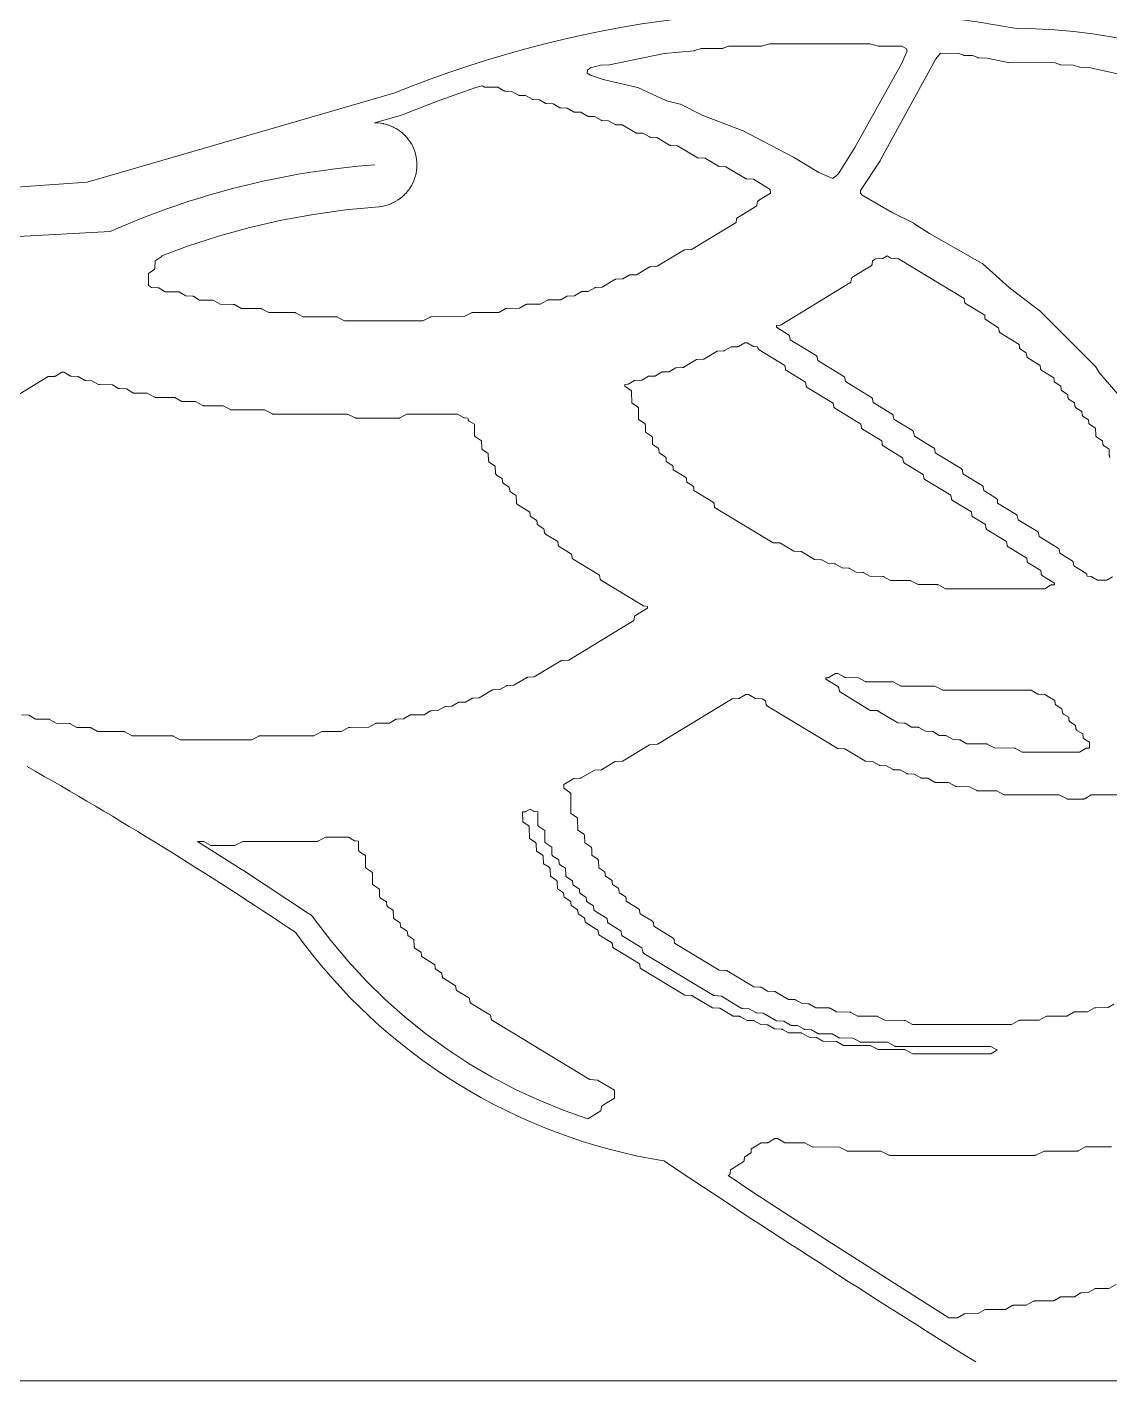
# Model space of a CAD drawing. Header units: inches. Extents: x 36 to 190, y -75 to 56.
# Drawn here: x 49.76 to 61.23, y -74.69 to -60.36 of the extents above; entities that cross this region are included whole.
import ezdxf

# ---------------------------------------------------------------- set-up
doc = ezdxf.new("R2010")
doc.units = ezdxf.units.IN
doc.layers.add('01_ORIGINAL_CAD', color=7, linetype='CONTINUOUS', lineweight=20)
doc.layers.add('03_ADDED_AREAS_SAME_COMPOSITION', color=7, linetype='CONTINUOUS', lineweight=15)

# ---------------------------------------------------------------- blocks, each defined once
blk = doc.blocks.new('07_SCALES')
at = {"layer": '01_ORIGINAL_CAD'}
blk.add_line((71.442, 17.312), (36.248, 17.312), dxfattribs=at)
for points in [[(53.65, 30.945, -0.14301), (60.243, 31.63, -0.286424), (65.36, 28.431), (66.481, 23.89, -0.272091), (64.9, 18.954), (63.661, 17.533)], [(53.65, 30.945), (50.4, 30.004), (48.095, 29.84), (45.427, 29.473), (42.376, 26.597), (41.758, 26.597, -0.10797), (36.248, 22.954)]]:
    blk.add_lwpolyline(points, format="xyb", dxfattribs=at)
blk.add_lwpolyline([(46.027, 28.759), (46.027, 29.23), (50.643, 29.479)], dxfattribs=at)
for centre, radius, start, end in [((54.073, 21.787), 8.422, 94.2501, 114.0352), ((27.349, -15.654), 45.391, 56.1832, 60.407), ((57.468, 25.543), 5.979, 215.6658, 260.7622), ((129.159, 128.7), 131.041, 236.3299, 238.04792)]:
    blk.add_arc(centre, radius, start, end, dxfattribs=at)
at = {"layer": '03_ADDED_AREAS_SAME_COMPOSITION'}
for points in [[(55.731, 31.134), (55.697, 31.157), (55.699, 31.19), (55.73, 31.212), (55.837, 31.241), (55.929, 31.244), (55.933, 31.245), (56.512, 31.366), (56.83, 31.394), (56.833, 31.395), (56.836, 31.395), (56.902, 31.417), (57.128, 31.419), (57.131, 31.419), (57.134, 31.42), (57.137, 31.421), (57.193, 31.442), (57.536, 31.443), (57.539, 31.443), (57.543, 31.443), (57.626, 31.467), (58.693, 31.467), (58.776, 31.443), (58.78, 31.443), (58.783, 31.443), (59.025, 31.442), (59.073, 31.419), (59.085, 31.394), (59.028, 31.263), (58.531, 30.369), (58.354, 30.089), (58.299, 30.043), (58.149, 30.106), (57.881, 30.267), (57.88, 30.267), (57.341, 30.55), (57.338, 30.551), (56.915, 30.713), (56.685, 30.827), (56.682, 30.828), (56.68, 30.829), (56.537, 30.864), (56.234, 31.003), (56.232, 31.004), (56.229, 31.004), (55.865, 31.088)], [(51.192, 29.224), (51.465, 29.325), (51.792, 29.431), (52.124, 29.522), (52.459, 29.599), (52.797, 29.661), (53.138, 29.709), (53.491, 29.743), (53.492, 29.743), (53.506, 29.745), (53.507, 29.745), (53.533, 29.749), (53.535, 29.749), (53.563, 29.756), (53.564, 29.756), (53.589, 29.764), (53.591, 29.764), (53.618, 29.774), (53.619, 29.775), (53.643, 29.786), (53.645, 29.786), (53.67, 29.8), (53.671, 29.801), (53.694, 29.815), (53.695, 29.815), (53.718, 29.832), (53.72, 29.833), (53.74, 29.85), (53.741, 29.851), (53.762, 29.87), (53.763, 29.872), (53.781, 29.891), (53.782, 29.892), (53.801, 29.914), (53.802, 29.915), (53.817, 29.937), (53.818, 29.938), (53.833, 29.962), (53.834, 29.964), (53.846, 29.987), (53.847, 29.988), (53.859, 30.014), (53.86, 30.016), (53.869, 30.04), (53.869, 30.042), (53.878, 30.069), (53.878, 30.071), (53.884, 30.096), (53.885, 30.098), (53.889, 30.126), (53.89, 30.128), (53.892, 30.154), (53.892, 30.156), (53.893, 30.185), (53.893, 30.186), (53.893, 30.212), (53.892, 30.214), (53.89, 30.243), (53.89, 30.244), (53.885, 30.27), (53.885, 30.272), (53.879, 30.3), (53.878, 30.301), (53.871, 30.326), (53.87, 30.328), (53.86, 30.355), (53.859, 30.356), (53.849, 30.38), (53.848, 30.382), (53.834, 30.407), (53.834, 30.408), (53.82, 30.431), (53.819, 30.432), (53.802, 30.456), (53.801, 30.457), (53.785, 30.477), (53.784, 30.478), (53.764, 30.499), (53.763, 30.501), (53.744, 30.518), (53.743, 30.52), (53.72, 30.538), (53.719, 30.539), (53.698, 30.554), (53.696, 30.555), (53.672, 30.57), (53.671, 30.571), (53.648, 30.583), (53.646, 30.584), (53.62, 30.596), (53.618, 30.597), (53.594, 30.606), (53.592, 30.607), (53.565, 30.615), (53.563, 30.615), (53.538, 30.621), (53.536, 30.622), (53.508, 30.627), (53.506, 30.627), (53.48, 30.629), (53.479, 30.629), (53.45, 30.63), (53.448, 30.63), (53.444, 30.63), (53.718, 30.71), (53.719, 30.71), (53.737, 30.716), (53.738, 30.717), (54.128, 30.868), (54.518, 31.003), (54.583, 31.023), (54.601, 31.013), (54.604, 31.011), (54.607, 31.01), (54.61, 31.01), (54.613, 31.009), (54.751, 31.008), (54.813, 30.971), (54.816, 30.969), (54.818, 30.968), (54.821, 30.968), (54.824, 30.967), (54.897, 30.964), (54.967, 30.924), (54.97, 30.923), (54.972, 30.922), (54.975, 30.921), (54.979, 30.921), (55.044, 30.919), (55.113, 30.88), (55.116, 30.878), (55.119, 30.877), (55.122, 30.877), (55.125, 30.876), (55.19, 30.875), (55.252, 30.838), (55.254, 30.837), (55.257, 30.836), (55.26, 30.835), (55.263, 30.835), (55.336, 30.831), (55.406, 30.791), (55.408, 30.79), (55.411, 30.789), (55.414, 30.788), (55.417, 30.788), (55.483, 30.786), (55.552, 30.747), (55.555, 30.746), (55.558, 30.745), (55.561, 30.744), (55.564, 30.744), (55.629, 30.742), (55.698, 30.703), (55.701, 30.701), (55.704, 30.7), (55.707, 30.7), (55.71, 30.699), (55.775, 30.698), (55.844, 30.658), (55.847, 30.657), (55.85, 30.656), (55.853, 30.655), (55.856, 30.655), (55.922, 30.653), (55.991, 30.614), (55.993, 30.613), (55.996, 30.612), (55.999, 30.611), (56.002, 30.611), (56.068, 30.609), (56.21, 30.526), (56.213, 30.524), (56.216, 30.523), (56.219, 30.522), (56.222, 30.522), (56.287, 30.52), (56.356, 30.481), (56.359, 30.48), (56.362, 30.479), (56.365, 30.478), (56.368, 30.478), (56.433, 30.476), (56.568, 30.395), (56.571, 30.394), (56.574, 30.393), (56.577, 30.392), (56.58, 30.392), (56.652, 30.388), (56.861, 30.262), (56.864, 30.261), (56.866, 30.26), (56.869, 30.259), (56.872, 30.259), (56.945, 30.255), (57.08, 30.174), (57.083, 30.172), (57.086, 30.171), (57.089, 30.17), (57.092, 30.17), (57.165, 30.166), (57.373, 30.041), (57.376, 30.039), (57.379, 30.038), (57.382, 30.038), (57.385, 30.037), (57.457, 30.033), (57.635, 29.925), (57.636, 29.885), (57.509, 29.807), (57.506, 29.805), (57.504, 29.803), (57.502, 29.801), (57.5, 29.798), (57.499, 29.796), (57.498, 29.793), (57.497, 29.789), (57.492, 29.753), (57.29, 29.63), (57.287, 29.628), (57.285, 29.626), (57.283, 29.623), (57.281, 29.621), (57.28, 29.618), (57.279, 29.615), (57.278, 29.612), (57.273, 29.576), (56.802, 29.289), (56.73, 29.285), (56.727, 29.285), (56.724, 29.284), (56.721, 29.283), (56.718, 29.282), (56.438, 29.112), (56.365, 29.108), (56.362, 29.107), (56.359, 29.107), (56.356, 29.106), (56.353, 29.104), (56.219, 29.023), (56.154, 29.021), (56.151, 29.021), (56.148, 29.02), (56.145, 29.019), (56.142, 29.018), (56.073, 28.978), (56, 28.974), (55.997, 28.974), (55.994, 28.973), (55.991, 28.972), (55.988, 28.971), (55.854, 28.89), (55.789, 28.888), (55.786, 28.888), (55.783, 28.887), (55.78, 28.886), (55.777, 28.885), (55.708, 28.845), (55.643, 28.844), (55.64, 28.843), (55.637, 28.843), (55.634, 28.842), (55.631, 28.84), (55.562, 28.801), (55.489, 28.797), (55.486, 28.796), (55.483, 28.796), (55.48, 28.795), (55.478, 28.793), (55.416, 28.757), (55.286, 28.756), (55.283, 28.756), (55.28, 28.755), (55.277, 28.754), (55.275, 28.753), (55.198, 28.712), (55.059, 28.71), (55.056, 28.71), (55.053, 28.709), (55.05, 28.708), (55.047, 28.707), (54.978, 28.668), (54.84, 28.666), (54.837, 28.666), (54.834, 28.665), (54.831, 28.664), (54.828, 28.663), (54.759, 28.623), (54.483, 28.623), (54.48, 28.623), (54.477, 28.622), (54.474, 28.621), (54.471, 28.62), (54.395, 28.579), (54.045, 28.578), (54.042, 28.578), (54.039, 28.577), (54.036, 28.577), (54.033, 28.575), (53.956, 28.534), (53.127, 28.534), (53.05, 28.575), (53.047, 28.576), (53.044, 28.577), (53.041, 28.578), (53.038, 28.578), (52.688, 28.578), (52.611, 28.619), (52.609, 28.62), (52.606, 28.621), (52.603, 28.622), (52.6, 28.622), (52.323, 28.622), (52.246, 28.663), (52.243, 28.664), (52.24, 28.665), (52.237, 28.666), (52.234, 28.666), (52.031, 28.666), (51.962, 28.706), (51.959, 28.707), (51.956, 28.708), (51.953, 28.709), (51.95, 28.709), (51.811, 28.711), (51.734, 28.752), (51.731, 28.753), (51.728, 28.754), (51.725, 28.754), (51.722, 28.755), (51.592, 28.755), (51.531, 28.792), (51.528, 28.793), (51.525, 28.794), (51.522, 28.795), (51.519, 28.795), (51.446, 28.799), (51.377, 28.838), (51.374, 28.84), (51.371, 28.841), (51.368, 28.841), (51.365, 28.842), (51.227, 28.843), (51.165, 28.88), (51.162, 28.881), (51.16, 28.883), (51.157, 28.883), (51.154, 28.884), (51.081, 28.887), (51.049, 28.907), (51.049, 29.036), (51.107, 29.074), (51.11, 29.076), (51.112, 29.078), (51.115, 29.081), (51.116, 29.084), (51.117, 29.087), (51.118, 29.091), (51.119, 29.094), (51.121, 29.169), (51.183, 29.212), (51.185, 29.214), (51.188, 29.217), (51.19, 29.219), (51.191, 29.222)], [(57.452, 28.267), (57.454, 28.265), (57.457, 28.264), (57.46, 28.264), (57.463, 28.263), (57.501, 28.26), (57.508, 28.239), (57.509, 28.236), (57.511, 28.233), (57.513, 28.23), (57.516, 28.228), (57.519, 28.226), (57.789, 28.062), (57.795, 28.025), (57.795, 28.022), (57.796, 28.019), (57.798, 28.017), (57.8, 28.014), (57.802, 28.012), (57.804, 28.009), (57.806, 28.008), (58.009, 27.884), (58.015, 27.848), (58.015, 27.845), (58.016, 27.842), (58.018, 27.839), (58.019, 27.837), (58.021, 27.834), (58.024, 27.832), (58.026, 27.83), (58.302, 27.663), (58.307, 27.626), (58.308, 27.623), (58.309, 27.62), (58.311, 27.618), (58.312, 27.615), (58.314, 27.613), (58.317, 27.611), (58.319, 27.609), (58.595, 27.441), (58.6, 27.405), (58.601, 27.402), (58.602, 27.399), (58.604, 27.396), (58.605, 27.393), (58.607, 27.391), (58.61, 27.389), (58.612, 27.387), (58.815, 27.264), (58.82, 27.228), (58.821, 27.225), (58.822, 27.222), (58.823, 27.219), (58.825, 27.216), (58.827, 27.214), (58.829, 27.212), (58.832, 27.21), (59.036, 27.086), (59.045, 27.044), (59.046, 27.041), (59.048, 27.038), (59.05, 27.035), (59.052, 27.033), (59.054, 27.031), (59.057, 27.029), (59.254, 26.909), (59.26, 26.873), (59.26, 26.87), (59.261, 26.867), (59.263, 26.864), (59.265, 26.861), (59.267, 26.859), (59.269, 26.857), (59.271, 26.855), (59.547, 26.688), (59.553, 26.651), (59.553, 26.648), (59.554, 26.645), (59.556, 26.642), (59.557, 26.64), (59.56, 26.637), (59.562, 26.635), (59.564, 26.634), (59.766, 26.511), (59.768, 26.48), (59.769, 26.477), (59.77, 26.474), (59.771, 26.47), (59.773, 26.468), (59.775, 26.465), (59.777, 26.463), (59.78, 26.461), (59.914, 26.377), (59.919, 26.341), (59.92, 26.338), (59.921, 26.335), (59.922, 26.332), (59.924, 26.33), (59.926, 26.327), (59.928, 26.325), (59.931, 26.323), (60.135, 26.199), (60.144, 26.158), (60.145, 26.155), (60.147, 26.152), (60.148, 26.149), (60.15, 26.146), (60.153, 26.144), (60.156, 26.142), (60.352, 26.023), (60.355, 25.992), (60.355, 25.989), (60.356, 25.986), (60.357, 25.983), (60.359, 25.98), (60.361, 25.977), (60.364, 25.975), (60.366, 25.973), (60.5, 25.89), (60.505, 25.853), (60.506, 25.85), (60.507, 25.847), (60.508, 25.845), (60.51, 25.842), (60.512, 25.84), (60.514, 25.838), (60.517, 25.836), (60.644, 25.758), (60.644, 25.741), (60.613, 25.739), (60.61, 25.738), (60.607, 25.738), (60.604, 25.737), (60.602, 25.735), (60.541, 25.699), (59.492, 25.698), (59.416, 25.739), (59.413, 25.74), (59.41, 25.741), (59.407, 25.742), (59.404, 25.742), (59.2, 25.743), (59.123, 25.783), (59.12, 25.785), (59.117, 25.786), (59.114, 25.786), (59.111, 25.786), (58.908, 25.787), (58.839, 25.826), (58.836, 25.827), (58.833, 25.828), (58.83, 25.829), (58.827, 25.829), (58.689, 25.831), (58.627, 25.868), (58.625, 25.869), (58.622, 25.87), (58.619, 25.871), (58.616, 25.871), (58.543, 25.875), (58.474, 25.914), (58.471, 25.916), (58.468, 25.917), (58.465, 25.917), (58.462, 25.918), (58.396, 25.919), (58.327, 25.959), (58.324, 25.96), (58.322, 25.961), (58.319, 25.962), (58.316, 25.962), (58.25, 25.964), (58.181, 26.003), (58.178, 26.004), (58.175, 26.005), (58.172, 26.006), (58.169, 26.006), (58.104, 26.008), (57.969, 26.089), (57.966, 26.09), (57.964, 26.091), (57.961, 26.092), (57.958, 26.093), (57.885, 26.096), (57.742, 26.18), (57.739, 26.181), (57.737, 26.183), (57.733, 26.183), (57.73, 26.183), (57.665, 26.185), (57.046, 26.56), (57.041, 26.596), (57.04, 26.599), (57.039, 26.602), (57.038, 26.605), (57.036, 26.608), (57.034, 26.61), (57.032, 26.612), (57.029, 26.614), (56.827, 26.737), (56.825, 26.767), (56.825, 26.771), (56.824, 26.774), (56.822, 26.777), (56.821, 26.78), (56.819, 26.782), (56.816, 26.785), (56.814, 26.787), (56.753, 26.826), (56.748, 26.862), (56.747, 26.865), (56.746, 26.868), (56.745, 26.871), (56.743, 26.874), (56.741, 26.876), (56.739, 26.878), (56.736, 26.88), (56.607, 26.958), (56.605, 26.989), (56.605, 26.992), (56.604, 26.996), (56.603, 26.999), (56.601, 27.001), (56.599, 27.004), (56.596, 27.006), (56.594, 27.008), (56.534, 27.047), (56.532, 27.078), (56.531, 27.081), (56.53, 27.084), (56.529, 27.087), (56.527, 27.09), (56.525, 27.093), (56.523, 27.095), (56.52, 27.097), (56.46, 27.136), (56.455, 27.172), (56.454, 27.175), (56.453, 27.178), (56.451, 27.181), (56.45, 27.184), (56.448, 27.186), (56.445, 27.188), (56.443, 27.19), (56.388, 27.224), (56.387, 27.293), (56.387, 27.297), (56.386, 27.3), (56.385, 27.303), (56.384, 27.306), (56.382, 27.309), (56.379, 27.311), (56.377, 27.314), (56.314, 27.356), (56.312, 27.432), (56.311, 27.435), (56.31, 27.438), (56.309, 27.441), (56.307, 27.444), (56.305, 27.447), (56.303, 27.45), (56.3, 27.452), (56.241, 27.489), (56.24, 27.604), (56.24, 27.607), (56.239, 27.61), (56.238, 27.614), (56.236, 27.617), (56.234, 27.619), (56.232, 27.622), (56.229, 27.624), (56.168, 27.666), (56.167, 27.781), (56.166, 27.784), (56.166, 27.788), (56.164, 27.791), (56.163, 27.794), (56.161, 27.797), (56.158, 27.799), (56.156, 27.801), (56.094, 27.844), (56.094, 27.861), (56.126, 27.863), (56.129, 27.864), (56.131, 27.865), (56.134, 27.866), (56.137, 27.867), (56.198, 27.904), (56.271, 27.908), (56.274, 27.908), (56.277, 27.909), (56.28, 27.91), (56.283, 27.911), (56.344, 27.948), (56.409, 27.95), (56.412, 27.95), (56.415, 27.951), (56.418, 27.952), (56.421, 27.953), (56.49, 27.993), (56.555, 27.994), (56.558, 27.995), (56.561, 27.995), (56.564, 27.996), (56.567, 27.998), (56.636, 28.037), (56.709, 28.041), (56.712, 28.041), (56.715, 28.042), (56.718, 28.043), (56.721, 28.045), (56.855, 28.126), (56.928, 28.13), (56.931, 28.13), (56.934, 28.131), (56.937, 28.132), (56.94, 28.133), (57.074, 28.215), (57.139, 28.216), (57.142, 28.217), (57.145, 28.217), (57.148, 28.218), (57.151, 28.22), (57.22, 28.259), (57.285, 28.261), (57.288, 28.261), (57.291, 28.262), (57.294, 28.263), (57.297, 28.264), (57.365, 28.303), (57.39, 28.303)], [(58.42, 24.761), (58.423, 24.759), (58.426, 24.758), (58.429, 24.758), (58.432, 24.758), (58.571, 24.756), (58.64, 24.717), (58.643, 24.715), (58.646, 24.714), (58.649, 24.713), (58.652, 24.713), (58.937, 24.712), (59.014, 24.671), (59.016, 24.669), (59.019, 24.668), (59.022, 24.668), (59.025, 24.668), (59.376, 24.667), (59.461, 24.626), (59.465, 24.624), (59.468, 24.623), (59.472, 24.623), (60.398, 24.623), (60.467, 24.584), (60.47, 24.583), (60.472, 24.582), (60.475, 24.581), (60.479, 24.581), (60.544, 24.579), (60.649, 24.515), (60.652, 24.485), (60.652, 24.481), (60.653, 24.478), (60.654, 24.475), (60.656, 24.472), (60.658, 24.47), (60.66, 24.467), (60.663, 24.465), (60.724, 24.427), (60.729, 24.39), (60.73, 24.387), (60.731, 24.384), (60.732, 24.381), (60.734, 24.379), (60.736, 24.376), (60.738, 24.374), (60.741, 24.372), (60.796, 24.338), (60.798, 24.307), (60.799, 24.304), (60.8, 24.301), (60.801, 24.298), (60.803, 24.295), (60.805, 24.292), (60.807, 24.29), (60.81, 24.288), (60.869, 24.25), (60.872, 24.219), (60.872, 24.215), (60.873, 24.212), (60.874, 24.209), (60.876, 24.206), (60.878, 24.204), (60.88, 24.201), (60.883, 24.199), (60.944, 24.161), (60.949, 24.124), (60.95, 24.121), (60.951, 24.118), (60.952, 24.115), (60.954, 24.113), (60.956, 24.11), (60.958, 24.108), (60.961, 24.106), (61.015, 24.073), (61.015, 24.012), (60.984, 24.009), (60.981, 24.009), (60.978, 24.008), (60.975, 24.007), (60.973, 24.006), (60.911, 23.969), (60.302, 23.969), (60.233, 24.008), (60.23, 24.01), (60.227, 24.011), (60.224, 24.011), (60.221, 24.011), (60.009, 24.013), (59.932, 24.054), (59.93, 24.055), (59.927, 24.056), (59.924, 24.057), (59.921, 24.057), (59.717, 24.057), (59.648, 24.097), (59.646, 24.098), (59.643, 24.099), (59.64, 24.1), (59.637, 24.1), (59.571, 24.102), (59.502, 24.141), (59.499, 24.142), (59.496, 24.143), (59.493, 24.144), (59.49, 24.144), (59.425, 24.146), (59.363, 24.183), (59.361, 24.184), (59.358, 24.185), (59.355, 24.186), (59.352, 24.186), (59.279, 24.19), (59.21, 24.229), (59.207, 24.231), (59.204, 24.232), (59.201, 24.232), (59.198, 24.233), (59.132, 24.234), (59.063, 24.274), (59.06, 24.275), (59.058, 24.276), (59.055, 24.277), (59.052, 24.277), (58.986, 24.279), (58.778, 24.404), (58.776, 24.405), (58.773, 24.406), (58.77, 24.407), (58.767, 24.408), (58.694, 24.411), (58.638, 24.445), (58.368, 24.609), (58.362, 24.645), (58.362, 24.648), (58.361, 24.651), (58.359, 24.654), (58.357, 24.657), (58.355, 24.659), (58.353, 24.661), (58.351, 24.663), (58.223, 24.741), (58.223, 24.757), (58.246, 24.757), (58.249, 24.758), (58.252, 24.758), (58.255, 24.759), (58.258, 24.761), (58.326, 24.8), (58.352, 24.8)], [(55.172, 23.338), (55.173, 23.202), (55.174, 23.199), (55.174, 23.196), (55.176, 23.192), (55.177, 23.189), (55.179, 23.186), (55.182, 23.184), (55.184, 23.182), (55.246, 23.14), (55.247, 23.025), (55.247, 23.021), (55.248, 23.018), (55.249, 23.015), (55.251, 23.012), (55.253, 23.009), (55.255, 23.007), (55.258, 23.004), (55.32, 22.962), (55.323, 22.887), (55.323, 22.883), (55.324, 22.88), (55.325, 22.877), (55.327, 22.874), (55.329, 22.871), (55.332, 22.868), (55.334, 22.866), (55.395, 22.828), (55.4, 22.791), (55.401, 22.788), (55.402, 22.785), (55.403, 22.782), (55.405, 22.78), (55.407, 22.777), (55.409, 22.775), (55.412, 22.773), (55.467, 22.739), (55.47, 22.665), (55.47, 22.661), (55.471, 22.658), (55.472, 22.655), (55.474, 22.652), (55.476, 22.649), (55.478, 22.647), (55.481, 22.645), (55.541, 22.606), (55.543, 22.575), (55.544, 22.572), (55.544, 22.569), (55.546, 22.566), (55.547, 22.563), (55.549, 22.56), (55.552, 22.558), (55.554, 22.556), (55.614, 22.518), (55.616, 22.487), (55.617, 22.483), (55.618, 22.48), (55.619, 22.477), (55.621, 22.474), (55.623, 22.472), (55.625, 22.469), (55.628, 22.467), (55.687, 22.429), (55.69, 22.398), (55.69, 22.395), (55.691, 22.391), (55.692, 22.388), (55.694, 22.386), (55.696, 22.383), (55.698, 22.381), (55.701, 22.379), (55.762, 22.34), (55.767, 22.303), (55.768, 22.3), (55.769, 22.297), (55.77, 22.294), (55.772, 22.292), (55.774, 22.289), (55.776, 22.287), (55.779, 22.286), (55.907, 22.207), (55.91, 22.176), (55.91, 22.173), (55.911, 22.17), (55.912, 22.167), (55.914, 22.164), (55.916, 22.161), (55.919, 22.159), (55.921, 22.157), (56.055, 22.074), (56.06, 22.037), (56.061, 22.034), (56.062, 22.031), (56.063, 22.028), (56.065, 22.026), (56.067, 22.023), (56.069, 22.021), (56.072, 22.02), (56.276, 21.896), (56.285, 21.854), (56.286, 21.851), (56.288, 21.848), (56.29, 21.845), (56.292, 21.843), (56.294, 21.84), (56.297, 21.838), (57.029, 21.395), (57.031, 21.394), (57.034, 21.393), (57.037, 21.392), (57.04, 21.392), (57.119, 21.385), (57.328, 21.259), (57.331, 21.258), (57.333, 21.257), (57.336, 21.256), (57.339, 21.256), (57.412, 21.252), (57.482, 21.212), (57.485, 21.211), (57.487, 21.21), (57.49, 21.209), (57.494, 21.209), (57.559, 21.207), (57.694, 21.126), (57.696, 21.125), (57.699, 21.124), (57.702, 21.123), (57.705, 21.123), (57.778, 21.119), (57.848, 21.079), (57.85, 21.078), (57.853, 21.077), (57.856, 21.076), (57.859, 21.076), (57.925, 21.074), (57.994, 21.035), (57.997, 21.034), (58, 21.033), (58.003, 21.032), (58.006, 21.032), (58.071, 21.03), (58.14, 20.991), (58.143, 20.989), (58.146, 20.988), (58.149, 20.988), (58.152, 20.988), (58.291, 20.986), (58.359, 20.947), (58.362, 20.945), (58.365, 20.944), (58.368, 20.944), (58.372, 20.943), (58.51, 20.942), (58.587, 20.901), (58.59, 20.899), (58.593, 20.898), (58.596, 20.898), (58.599, 20.898), (58.876, 20.897), (58.953, 20.856), (58.955, 20.855), (58.958, 20.854), (58.961, 20.854), (58.964, 20.853), (59.971, 20.853), (60.033, 20.817), (60.035, 20.816), (60.038, 20.814), (60.038, 20.814), (60.035, 20.814), (60.033, 20.812), (59.972, 20.776), (59.143, 20.775), (59.066, 20.816), (59.063, 20.817), (59.06, 20.818), (59.057, 20.819), (59.054, 20.819), (58.777, 20.819), (58.7, 20.86), (58.698, 20.862), (58.695, 20.862), (58.692, 20.863), (58.689, 20.863), (58.412, 20.864), (58.343, 20.903), (58.34, 20.904), (58.337, 20.905), (58.334, 20.906), (58.331, 20.906), (58.193, 20.908), (58.132, 20.944), (58.129, 20.946), (58.126, 20.947), (58.123, 20.948), (58.12, 20.948), (58.047, 20.952), (57.969, 20.993), (57.966, 20.994), (57.964, 20.995), (57.961, 20.996), (57.958, 20.996), (57.827, 20.996), (57.766, 21.033), (57.763, 21.034), (57.76, 21.035), (57.757, 21.036), (57.754, 21.036), (57.681, 21.04), (57.612, 21.08), (57.609, 21.081), (57.606, 21.082), (57.603, 21.083), (57.6, 21.083), (57.535, 21.085), (57.466, 21.124), (57.463, 21.125), (57.46, 21.126), (57.457, 21.127), (57.454, 21.127), (57.389, 21.129), (57.32, 21.168), (57.317, 21.17), (57.314, 21.171), (57.311, 21.171), (57.308, 21.172), (57.243, 21.173), (57.108, 21.254), (57.105, 21.256), (57.102, 21.257), (57.099, 21.258), (57.096, 21.258), (57.023, 21.262), (56.815, 21.387), (56.812, 21.389), (56.809, 21.39), (56.807, 21.39), (56.803, 21.391), (56.731, 21.395), (56.258, 21.681), (56.253, 21.717), (56.252, 21.72), (56.251, 21.723), (56.25, 21.726), (56.248, 21.729), (56.246, 21.731), (56.243, 21.733), (56.241, 21.735), (55.966, 21.902), (55.964, 21.933), (55.963, 21.936), (55.962, 21.939), (55.961, 21.942), (55.959, 21.945), (55.957, 21.948), (55.955, 21.95), (55.952, 21.952), (55.818, 22.035), (55.813, 22.072), (55.812, 22.075), (55.811, 22.078), (55.81, 22.081), (55.808, 22.083), (55.806, 22.086), (55.804, 22.088), (55.801, 22.089), (55.673, 22.168), (55.671, 22.199), (55.67, 22.202), (55.669, 22.205), (55.668, 22.208), (55.666, 22.211), (55.664, 22.214), (55.662, 22.216), (55.659, 22.218), (55.599, 22.256), (55.597, 22.287), (55.597, 22.291), (55.596, 22.294), (55.595, 22.297), (55.593, 22.3), (55.591, 22.302), (55.588, 22.305), (55.586, 22.307), (55.526, 22.345), (55.524, 22.376), (55.523, 22.379), (55.522, 22.383), (55.521, 22.386), (55.519, 22.388), (55.517, 22.391), (55.515, 22.393), (55.512, 22.395), (55.452, 22.434), (55.446, 22.471), (55.446, 22.474), (55.445, 22.477), (55.443, 22.48), (55.442, 22.482), (55.44, 22.485), (55.437, 22.487), (55.435, 22.488), (55.38, 22.522), (55.379, 22.592), (55.379, 22.595), (55.378, 22.598), (55.377, 22.602), (55.376, 22.605), (55.374, 22.607), (55.371, 22.61), (55.369, 22.612), (55.306, 22.654), (55.304, 22.73), (55.303, 22.733), (55.302, 22.737), (55.301, 22.74), (55.299, 22.743), (55.297, 22.745), (55.295, 22.748), (55.292, 22.75), (55.233, 22.788), (55.23, 22.863), (55.23, 22.866), (55.229, 22.87), (55.228, 22.873), (55.226, 22.876), (55.224, 22.879), (55.221, 22.881), (55.219, 22.883), (55.159, 22.921), (55.157, 22.996), (55.156, 22.999), (55.155, 23.003), (55.154, 23.006), (55.152, 23.009), (55.15, 23.012), (55.148, 23.014), (55.145, 23.016), (55.086, 23.054), (55.083, 23.173), (55.083, 23.176), (55.082, 23.18), (55.081, 23.183), (55.079, 23.186), (55.077, 23.189), (55.074, 23.191), (55.071, 23.193), (55.013, 23.231), (55.012, 23.336), (55.036, 23.337), (55.039, 23.337), (55.042, 23.338), (55.045, 23.339), (55.047, 23.34), (55.092, 23.365), (55.123, 23.346), (55.126, 23.344), (55.129, 23.343), (55.133, 23.342)], [(51.636, 23.023), (51.712, 22.982), (51.715, 22.981), (51.718, 22.98), (51.721, 22.979), (51.724, 22.979), (51.951, 22.979), (51.954, 22.979), (51.957, 22.979), (51.96, 22.98), (51.963, 22.981), (52.048, 23.023), (52.836, 23.024), (52.839, 23.024), (52.842, 23.025), (52.845, 23.026), (52.848, 23.027), (52.925, 23.068), (53.169, 23.068), (53.231, 23.031), (53.233, 23.03), (53.236, 23.029), (53.239, 23.028), (53.242, 23.028), (53.274, 23.025), (53.275, 22.935), (53.275, 22.932), (53.276, 22.929), (53.277, 22.925), (53.278, 22.922), (53.28, 22.92), (53.283, 22.917), (53.285, 22.915), (53.347, 22.873), (53.348, 22.758), (53.348, 22.754), (53.349, 22.751), (53.35, 22.748), (53.352, 22.745), (53.354, 22.742), (53.356, 22.74), (53.359, 22.738), (53.421, 22.695), (53.422, 22.581), (53.422, 22.577), (53.423, 22.574), (53.424, 22.571), (53.426, 22.568), (53.428, 22.565), (53.43, 22.562), (53.433, 22.56), (53.495, 22.518), (53.498, 22.442), (53.498, 22.439), (53.499, 22.435), (53.5, 22.432), (53.502, 22.429), (53.504, 22.427), (53.506, 22.424), (53.509, 22.422), (53.57, 22.383), (53.575, 22.347), (53.576, 22.344), (53.577, 22.341), (53.578, 22.338), (53.58, 22.335), (53.582, 22.333), (53.584, 22.331), (53.587, 22.329), (53.642, 22.295), (53.644, 22.22), (53.645, 22.217), (53.646, 22.214), (53.647, 22.211), (53.649, 22.208), (53.651, 22.205), (53.653, 22.202), (53.656, 22.2), (53.716, 22.162), (53.718, 22.131), (53.718, 22.128), (53.719, 22.124), (53.72, 22.121), (53.722, 22.119), (53.724, 22.116), (53.727, 22.114), (53.729, 22.112), (53.79, 22.073), (53.795, 22.036), (53.796, 22.033), (53.797, 22.03), (53.798, 22.027), (53.8, 22.025), (53.802, 22.022), (53.804, 22.02), (53.807, 22.019), (53.862, 21.985), (53.865, 21.91), (53.865, 21.907), (53.866, 21.903), (53.867, 21.9), (53.869, 21.897), (53.871, 21.895), (53.873, 21.892), (53.876, 21.89), (53.937, 21.851), (53.942, 21.815), (53.943, 21.811), (53.944, 21.809), (53.945, 21.806), (53.947, 21.803), (53.949, 21.801), (53.951, 21.799), (53.954, 21.797), (54.082, 21.718), (54.085, 21.688), (54.085, 21.684), (54.086, 21.681), (54.087, 21.678), (54.089, 21.675), (54.091, 21.673), (54.093, 21.67), (54.096, 21.668), (54.157, 21.629), (54.162, 21.593), (54.163, 21.59), (54.164, 21.587), (54.165, 21.584), (54.167, 21.581), (54.169, 21.579), (54.171, 21.577), (54.174, 21.575), (54.303, 21.496), (54.308, 21.46), (54.309, 21.457), (54.31, 21.454), (54.311, 21.451), (54.313, 21.448), (54.315, 21.446), (54.318, 21.444), (54.32, 21.442), (54.45, 21.363), (54.455, 21.327), (54.456, 21.324), (54.457, 21.321), (54.458, 21.318), (54.46, 21.315), (54.462, 21.313), (54.464, 21.311), (54.467, 21.309), (54.671, 21.185), (54.68, 21.144), (54.681, 21.141), (54.683, 21.138), (54.684, 21.135), (54.686, 21.132), (54.689, 21.13), (54.692, 21.128), (55.716, 20.508), (55.719, 20.506), (55.722, 20.505), (55.724, 20.505), (55.727, 20.504), (55.807, 20.497), (55.985, 20.389), (55.985, 20.305), (55.858, 20.227), (55.856, 20.225), (55.854, 20.223), (55.852, 20.22), (55.85, 20.218), (55.848, 20.215), (55.847, 20.212), (55.847, 20.209), (55.842, 20.173), (55.704, 20.088), (55.454, 20.175), (55.193, 20.28), (54.938, 20.398), (54.689, 20.528), (54.448, 20.669), (54.213, 20.823), (53.986, 20.988), (53.767, 21.164), (53.557, 21.35), (53.356, 21.548), (53.164, 21.755), (52.982, 21.973), (52.806, 22.205), (52.805, 22.206), (52.789, 22.225), (52.787, 22.227), (52.769, 22.245), (52.766, 22.246), (52.746, 22.261), (52.745, 22.262), (52.046, 22.721), (52.045, 22.721), (52.042, 22.724), (52.042, 22.724), (51.568, 23.023)]]:
    blk.add_lwpolyline(points, close=True, dxfattribs=at)
for points in [[(61.468, 27.582), (61.117, 27.987), (61.085, 28.042), (61.083, 28.044), (61.081, 28.047), (60.481, 28.647), (60.478, 28.649), (60.17, 28.883), (59.885, 29.139), (59.883, 29.141), (59.88, 29.142), (59.322, 29.458), (59.157, 29.566), (59.154, 29.568), (58.925, 29.681), (58.609, 29.865), (58.59, 29.887), (58.591, 29.914), (58.798, 30.23), (58.799, 30.232), (59.387, 31.31), (59.439, 31.369), (59.631, 31.366), (59.682, 31.346), (59.685, 31.345), (59.687, 31.344), (59.69, 31.344), (59.776, 31.342), (59.832, 31.321), (59.835, 31.32), (59.838, 31.319), (59.84, 31.319), (59.928, 31.317), (60.153, 31.268), (60.155, 31.268), (60.158, 31.268), (60.652, 31.267), (60.707, 31.246), (60.71, 31.245), (60.713, 31.244), (60.716, 31.244), (60.842, 31.242), (60.908, 31.22), (60.912, 31.22), (60.915, 31.219), (61.008, 31.216), (61.555, 31.096)], [(61.259, 25.824), (61.198, 25.788), (61.1, 25.788), (61.039, 25.824), (61.036, 25.826), (61.033, 25.827), (61.031, 25.827), (61.028, 25.828), (60.992, 25.831), (60.989, 25.845), (60.988, 25.849), (60.986, 25.852), (60.984, 25.855), (60.982, 25.857), (60.98, 25.86), (60.977, 25.862), (60.848, 25.941), (60.842, 25.977), (60.842, 25.98), (60.841, 25.983), (60.839, 25.986), (60.837, 25.988), (60.835, 25.991), (60.833, 25.993), (60.831, 25.995), (60.701, 26.074), (60.696, 26.11), (60.695, 26.113), (60.694, 26.116), (60.693, 26.119), (60.691, 26.121), (60.689, 26.124), (60.687, 26.126), (60.684, 26.128), (60.481, 26.251), (60.476, 26.287), (60.475, 26.29), (60.474, 26.293), (60.473, 26.296), (60.471, 26.299), (60.469, 26.301), (60.467, 26.303), (60.464, 26.305), (60.26, 26.429), (60.251, 26.47), (60.25, 26.474), (60.248, 26.477), (60.247, 26.479), (60.244, 26.482), (60.242, 26.484), (60.239, 26.486), (60.043, 26.605), (60.04, 26.636), (60.04, 26.639), (60.039, 26.642), (60.038, 26.645), (60.036, 26.648), (60.034, 26.651), (60.031, 26.653), (60.029, 26.655), (59.895, 26.738), (59.89, 26.775), (59.889, 26.778), (59.888, 26.781), (59.887, 26.784), (59.885, 26.786), (59.883, 26.789), (59.881, 26.791), (59.878, 26.793), (59.675, 26.916), (59.67, 26.952), (59.669, 26.955), (59.668, 26.958), (59.667, 26.961), (59.665, 26.964), (59.663, 26.966), (59.661, 26.968), (59.658, 26.97), (59.382, 27.138), (59.377, 27.174), (59.376, 27.177), (59.375, 27.18), (59.374, 27.183), (59.372, 27.185), (59.37, 27.188), (59.368, 27.19), (59.365, 27.191), (59.162, 27.315), (59.152, 27.357), (59.151, 27.36), (59.15, 27.363), (59.148, 27.366), (59.146, 27.368), (59.143, 27.371), (59.141, 27.373), (58.943, 27.492), (58.938, 27.528), (58.937, 27.531), (58.936, 27.534), (58.935, 27.537), (58.933, 27.54), (58.931, 27.542), (58.928, 27.544), (58.926, 27.546), (58.723, 27.669), (58.718, 27.706), (58.717, 27.709), (58.716, 27.712), (58.715, 27.715), (58.713, 27.717), (58.711, 27.719), (58.709, 27.722), (58.706, 27.723), (58.43, 27.891), (58.425, 27.927), (58.424, 27.93), (58.423, 27.933), (58.422, 27.936), (58.42, 27.939), (58.418, 27.941), (58.416, 27.943), (58.413, 27.945), (58.137, 28.113), (58.132, 28.149), (58.131, 28.152), (58.13, 28.155), (58.129, 28.158), (58.127, 28.16), (58.125, 28.163), (58.123, 28.165), (58.12, 28.167), (57.844, 28.334), (57.839, 28.371), (57.838, 28.374), (57.837, 28.377), (57.836, 28.379), (57.834, 28.382), (57.832, 28.384), (57.83, 28.386), (57.827, 28.388), (57.7, 28.466), (57.7, 28.484), (57.739, 28.488), (57.742, 28.489), (57.745, 28.49), (57.749, 28.492), (58.478, 28.936), (58.481, 28.938), (58.483, 28.94), (58.485, 28.942), (58.487, 28.945), (58.488, 28.948), (58.489, 28.951), (58.499, 28.993), (58.702, 29.117), (58.704, 29.119), (58.706, 29.121), (58.709, 29.123), (58.71, 29.126), (58.712, 29.129), (58.713, 29.132), (58.713, 29.135), (58.718, 29.171), (58.751, 29.191), (58.817, 29.193), (58.82, 29.193), (58.823, 29.194), (58.825, 29.195), (58.828, 29.196), (58.872, 29.221), (58.904, 29.202), (58.906, 29.201), (58.909, 29.2), (58.912, 29.199), (58.915, 29.198), (58.994, 29.192), (59.687, 28.772), (59.692, 28.736), (59.693, 28.733), (59.694, 28.73), (59.695, 28.727), (59.697, 28.724), (59.699, 28.722), (59.701, 28.72), (59.704, 28.718), (59.906, 28.595), (59.908, 28.565), (59.908, 28.561), (59.909, 28.558), (59.911, 28.555), (59.912, 28.552), (59.915, 28.55), (59.917, 28.547), (59.92, 28.545), (60.053, 28.462), (60.059, 28.426), (60.059, 28.423), (60.06, 28.42), (60.062, 28.417), (60.063, 28.414), (60.065, 28.412), (60.068, 28.41), (60.07, 28.408), (60.272, 28.285), (60.274, 28.254), (60.275, 28.251), (60.276, 28.248), (60.277, 28.245), (60.279, 28.242), (60.281, 28.239), (60.283, 28.237), (60.286, 28.235), (60.346, 28.196), (60.352, 28.16), (60.352, 28.157), (60.353, 28.154), (60.355, 28.151), (60.356, 28.148), (60.358, 28.146), (60.361, 28.144), (60.363, 28.142), (60.493, 28.063), (60.498, 28.027), (60.499, 28.024), (60.5, 28.021), (60.501, 28.018), (60.503, 28.015), (60.505, 28.013), (60.507, 28.011), (60.51, 28.009), (60.638, 27.93), (60.641, 27.9), (60.641, 27.896), (60.642, 27.893), (60.643, 27.89), (60.645, 27.887), (60.647, 27.885), (60.65, 27.882), (60.652, 27.881), (60.712, 27.842), (60.714, 27.811), (60.715, 27.808), (60.715, 27.805), (60.717, 27.802), (60.718, 27.799), (60.72, 27.796), (60.723, 27.794), (60.726, 27.792), (60.785, 27.753), (60.787, 27.722), (60.788, 27.719), (60.789, 27.716), (60.79, 27.713), (60.792, 27.71), (60.794, 27.707), (60.796, 27.705), (60.799, 27.703), (60.858, 27.665), (60.861, 27.634), (60.861, 27.63), (60.862, 27.627), (60.863, 27.624), (60.865, 27.621), (60.867, 27.619), (60.87, 27.616), (60.872, 27.614), (60.933, 27.576), (60.938, 27.539), (60.939, 27.536), (60.94, 27.533), (60.941, 27.53), (60.943, 27.528), (60.945, 27.525), (60.947, 27.523), (60.95, 27.521), (61.005, 27.487), (61.007, 27.456), (61.008, 27.453), (61.009, 27.45), (61.01, 27.447), (61.012, 27.444), (61.014, 27.441), (61.016, 27.439), (61.019, 27.437), (61.078, 27.399), (61.081, 27.324), (61.081, 27.321), (61.082, 27.317), (61.083, 27.314), (61.085, 27.311), (61.087, 27.309), (61.09, 27.306), (61.092, 27.304), (61.153, 27.265), (61.158, 27.229), (61.159, 27.226), (61.16, 27.223), (61.161, 27.22), (61.163, 27.217), (61.165, 27.215), (61.167, 27.213), (61.17, 27.211), (61.225, 27.177), (61.225, 27.108), (61.226, 27.104), (61.226, 27.101), (61.228, 27.098), (61.229, 27.095), (61.231, 27.092), (61.234, 27.09)], [(49.276, 27.512), (49.988, 27.945), (50.053, 27.947), (50.056, 27.947), (50.059, 27.948), (50.062, 27.949), (50.064, 27.95), (50.133, 27.99), (50.158, 27.99), (50.219, 27.953), (50.222, 27.952), (50.225, 27.951), (50.228, 27.95), (50.231, 27.949), (50.304, 27.946), (50.373, 27.906), (50.376, 27.905), (50.379, 27.904), (50.382, 27.903), (50.385, 27.903), (50.45, 27.901), (50.52, 27.862), (50.522, 27.86), (50.525, 27.859), (50.528, 27.859), (50.532, 27.859), (50.67, 27.857), (50.731, 27.82), (50.734, 27.819), (50.737, 27.818), (50.74, 27.817), (50.743, 27.817), (50.816, 27.813), (50.885, 27.773), (50.888, 27.772), (50.891, 27.771), (50.894, 27.77), (50.897, 27.77), (51.036, 27.768), (51.113, 27.727), (51.116, 27.726), (51.119, 27.725), (51.122, 27.725), (51.125, 27.724), (51.328, 27.724), (51.397, 27.685), (51.4, 27.683), (51.403, 27.682), (51.406, 27.682), (51.409, 27.682), (51.548, 27.68), (51.625, 27.639), (51.627, 27.638), (51.63, 27.637), (51.633, 27.636), (51.636, 27.636), (51.84, 27.635), (51.917, 27.595), (51.92, 27.593), (51.923, 27.592), (51.926, 27.592), (51.929, 27.592), (52.279, 27.591), (52.364, 27.55), (52.368, 27.548), (52.372, 27.547), (52.375, 27.547), (53.156, 27.547), (53.241, 27.506), (53.245, 27.504), (53.249, 27.503), (53.252, 27.503), (53.699, 27.504), (53.702, 27.504), (53.705, 27.504), (53.708, 27.505), (53.711, 27.507), (53.787, 27.548), (53.983, 27.548), (54.324, 27.548), (54.386, 27.511), (54.388, 27.51), (54.391, 27.509), (54.394, 27.508), (54.396, 27.508), (54.433, 27.505), (54.436, 27.49), (54.437, 27.487), (54.438, 27.484), (54.44, 27.481), (54.442, 27.478), (54.444, 27.476), (54.447, 27.474), (54.502, 27.44), (54.503, 27.327), (54.503, 27.323), (54.504, 27.32), (54.505, 27.317), (54.506, 27.314), (54.508, 27.311), (54.511, 27.308), (54.514, 27.306), (54.576, 27.264), (54.579, 27.188), (54.579, 27.185), (54.58, 27.181), (54.581, 27.178), (54.583, 27.175), (54.585, 27.173), (54.587, 27.17), (54.59, 27.168), (54.649, 27.13), (54.652, 27.055), (54.652, 27.052), (54.653, 27.048), (54.654, 27.045), (54.656, 27.042), (54.658, 27.04), (54.661, 27.037), (54.663, 27.035), (54.723, 26.997), (54.726, 26.922), (54.726, 26.919), (54.727, 26.915), (54.728, 26.912), (54.73, 26.909), (54.732, 26.907), (54.734, 26.904), (54.737, 26.902), (54.797, 26.864), (54.799, 26.833), (54.799, 26.829), (54.8, 26.826), (54.802, 26.823), (54.803, 26.82), (54.805, 26.818), (54.808, 26.815), (54.81, 26.813), (54.871, 26.775), (54.876, 26.738), (54.877, 26.735), (54.878, 26.732), (54.879, 26.729), (54.881, 26.727), (54.883, 26.724), (54.885, 26.722), (54.888, 26.72), (54.943, 26.686), (54.946, 26.612), (54.946, 26.608), (54.947, 26.605), (54.948, 26.602), (54.95, 26.599), (54.952, 26.596), (54.955, 26.594), (54.957, 26.592), (55.09, 26.509), (55.092, 26.478), (55.093, 26.475), (55.094, 26.472), (55.095, 26.468), (55.097, 26.466), (55.099, 26.463), (55.101, 26.461), (55.104, 26.459), (55.163, 26.42), (55.166, 26.389), (55.166, 26.386), (55.167, 26.383), (55.168, 26.38), (55.17, 26.377), (55.172, 26.374), (55.174, 26.372), (55.177, 26.37), (55.238, 26.331), (55.243, 26.295), (55.244, 26.292), (55.245, 26.289), (55.246, 26.286), (55.248, 26.283), (55.25, 26.281), (55.252, 26.279), (55.255, 26.277), (55.384, 26.198), (55.389, 26.162), (55.39, 26.159), (55.391, 26.156), (55.393, 26.153), (55.394, 26.15), (55.396, 26.148), (55.399, 26.146), (55.401, 26.144), (55.531, 26.065), (55.536, 26.029), (55.537, 26.026), (55.538, 26.023), (55.539, 26.02), (55.541, 26.017), (55.543, 26.015), (55.545, 26.013), (55.548, 26.011), (55.825, 25.843), (55.834, 25.801), (55.835, 25.798), (55.837, 25.795), (55.839, 25.792), (55.841, 25.79), (55.843, 25.787), (55.846, 25.785), (56.285, 25.52), (56.288, 25.518), (56.292, 25.517), (56.295, 25.516), (56.334, 25.511), (56.334, 25.494), (56.207, 25.416), (56.205, 25.414), (56.202, 25.412), (56.2, 25.41), (56.199, 25.407), (56.197, 25.404), (56.196, 25.401), (56.196, 25.398), (56.191, 25.362), (55.501, 24.942), (55.428, 24.938), (55.425, 24.938), (55.422, 24.937), (55.419, 24.936), (55.417, 24.935), (55.136, 24.765), (55.063, 24.761), (55.06, 24.76), (55.057, 24.76), (55.055, 24.759), (55.052, 24.757), (54.918, 24.676), (54.852, 24.674), (54.849, 24.674), (54.846, 24.673), (54.843, 24.672), (54.841, 24.671), (54.772, 24.631), (54.699, 24.627), (54.696, 24.627), (54.693, 24.626), (54.69, 24.625), (54.687, 24.624), (54.553, 24.543), (54.487, 24.541), (54.484, 24.541), (54.481, 24.54), (54.479, 24.539), (54.476, 24.538), (54.407, 24.498), (54.342, 24.497), (54.338, 24.496), (54.335, 24.496), (54.333, 24.495), (54.33, 24.493), (54.261, 24.454), (54.196, 24.452), (54.192, 24.452), (54.189, 24.451), (54.187, 24.45), (54.184, 24.449), (54.115, 24.409), (54.042, 24.405), (54.039, 24.405), (54.036, 24.404), (54.033, 24.403), (54.03, 24.402), (53.969, 24.365), (53.831, 24.363), (53.828, 24.363), (53.825, 24.362), (53.822, 24.361), (53.819, 24.36), (53.75, 24.321), (53.677, 24.317), (53.674, 24.316), (53.671, 24.315), (53.668, 24.314), (53.665, 24.313), (53.604, 24.276), (53.466, 24.274), (53.463, 24.274), (53.46, 24.274), (53.457, 24.273), (53.454, 24.271), (53.385, 24.232), (53.182, 24.231), (53.179, 24.231), (53.176, 24.231), (53.173, 24.23), (53.17, 24.228), (53.093, 24.188), (52.89, 24.187), (52.887, 24.187), (52.884, 24.186), (52.881, 24.185), (52.878, 24.184), (52.801, 24.143), (52.232, 24.142), (52.229, 24.142), (52.226, 24.142), (52.223, 24.141), (52.22, 24.139), (52.144, 24.098), (51.387, 24.098), (51.31, 24.139), (51.308, 24.14), (51.305, 24.141), (51.302, 24.142), (51.299, 24.142), (50.876, 24.142), (50.799, 24.183), (50.796, 24.184), (50.793, 24.185), (50.79, 24.186), (50.787, 24.186), (50.51, 24.186), (50.442, 24.225), (50.439, 24.227), (50.436, 24.228), (50.433, 24.229), (50.43, 24.229), (50.291, 24.231), (50.222, 24.27), (50.22, 24.271), (50.217, 24.272), (50.213, 24.273), (50.21, 24.273), (50.072, 24.275), (50.003, 24.314), (50, 24.315), (49.997, 24.316), (49.994, 24.317), (49.991, 24.317), (49.853, 24.319), (49.791, 24.356), (49.789, 24.357), (49.786, 24.358), (49.783, 24.359), (49.78, 24.359), (49.707, 24.363)], [(61.273, 21.301), (61.212, 21.264), (61.082, 21.263), (61.079, 21.263), (61.076, 21.263), (61.073, 21.262), (61.07, 21.261), (60.994, 21.219), (60.855, 21.218), (60.852, 21.217), (60.849, 21.217), (60.846, 21.216), (60.843, 21.214), (60.774, 21.175), (60.571, 21.175), (60.568, 21.174), (60.565, 21.174), (60.562, 21.173), (60.559, 21.172), (60.483, 21.131), (60.279, 21.13), (60.276, 21.13), (60.273, 21.129), (60.27, 21.128), (60.267, 21.127), (60.191, 21.086), (59.142, 21.086), (59.065, 21.127), (59.062, 21.128), (59.059, 21.129), (59.056, 21.129), (59.053, 21.129), (58.849, 21.13), (58.772, 21.171), (58.77, 21.172), (58.767, 21.173), (58.764, 21.174), (58.761, 21.174), (58.557, 21.174), (58.488, 21.213), (58.486, 21.215), (58.483, 21.216), (58.48, 21.216), (58.476, 21.217), (58.338, 21.218), (58.269, 21.257), (58.266, 21.259), (58.263, 21.26), (58.26, 21.261), (58.257, 21.261), (58.119, 21.263), (58.05, 21.302), (58.047, 21.303), (58.044, 21.304), (58.041, 21.305), (58.038, 21.305), (57.973, 21.307), (57.903, 21.346), (57.901, 21.347), (57.898, 21.348), (57.895, 21.349), (57.892, 21.349), (57.827, 21.351), (57.692, 21.432), (57.689, 21.433), (57.686, 21.434), (57.683, 21.435), (57.68, 21.436), (57.607, 21.439), (57.538, 21.479), (57.535, 21.48), (57.532, 21.481), (57.529, 21.482), (57.526, 21.482), (57.461, 21.484), (57.18, 21.654), (57.177, 21.655), (57.174, 21.656), (57.171, 21.657), (57.168, 21.657), (57.095, 21.661), (56.622, 21.947), (56.617, 21.983), (56.616, 21.986), (56.615, 21.989), (56.614, 21.992), (56.612, 21.995), (56.61, 21.997), (56.608, 21.999), (56.605, 22.001), (56.403, 22.125), (56.397, 22.161), (56.397, 22.164), (56.396, 22.167), (56.394, 22.17), (56.393, 22.172), (56.391, 22.175), (56.388, 22.177), (56.386, 22.178), (56.256, 22.257), (56.251, 22.294), (56.25, 22.297), (56.249, 22.3), (56.248, 22.303), (56.246, 22.305), (56.244, 22.308), (56.242, 22.31), (56.239, 22.311), (56.11, 22.39), (56.108, 22.421), (56.108, 22.424), (56.107, 22.427), (56.106, 22.43), (56.104, 22.433), (56.102, 22.436), (56.099, 22.438), (56.097, 22.44), (56.036, 22.479), (56.031, 22.515), (56.03, 22.518), (56.029, 22.521), (56.028, 22.524), (56.026, 22.527), (56.024, 22.529), (56.022, 22.531), (56.019, 22.533), (55.964, 22.567), (55.962, 22.598), (55.961, 22.601), (55.96, 22.604), (55.959, 22.608), (55.957, 22.61), (55.955, 22.613), (55.953, 22.615), (55.95, 22.617), (55.89, 22.656), (55.884, 22.693), (55.884, 22.696), (55.883, 22.699), (55.881, 22.702), (55.879, 22.704), (55.877, 22.706), (55.875, 22.709), (55.873, 22.71), (55.818, 22.744), (55.815, 22.819), (55.814, 22.822), (55.814, 22.826), (55.812, 22.829), (55.811, 22.832), (55.808, 22.834), (55.806, 22.837), (55.803, 22.839), (55.744, 22.877), (55.744, 22.947), (55.743, 22.95), (55.743, 22.953), (55.741, 22.957), (55.74, 22.96), (55.738, 22.962), (55.735, 22.965), (55.733, 22.967), (55.671, 23.009), (55.668, 23.085), (55.667, 23.088), (55.667, 23.092), (55.665, 23.095), (55.664, 23.098), (55.661, 23.1), (55.659, 23.103), (55.656, 23.105), (55.597, 23.143), (55.594, 23.262), (55.594, 23.265), (55.593, 23.269), (55.592, 23.272), (55.59, 23.275), (55.588, 23.278), (55.585, 23.28), (55.583, 23.282), (55.524, 23.32), (55.523, 23.523), (55.522, 23.526), (55.522, 23.53), (55.52, 23.533), (55.519, 23.536), (55.517, 23.539), (55.514, 23.541), (55.512, 23.543), (55.45, 23.586), (55.45, 23.627), (55.554, 23.69), (55.619, 23.692), (55.622, 23.692), (55.625, 23.693), (55.628, 23.694), (55.631, 23.695), (55.773, 23.779), (55.846, 23.783), (55.849, 23.783), (55.852, 23.784), (55.855, 23.785), (55.857, 23.787), (55.992, 23.868), (56.065, 23.872), (56.068, 23.872), (56.071, 23.873), (56.074, 23.874), (56.076, 23.875), (56.357, 24.046), (56.437, 24.053), (56.439, 24.053), (56.442, 24.054), (56.445, 24.055), (56.447, 24.056), (57.232, 24.534), (57.297, 24.535), (57.3, 24.536), (57.303, 24.536), (57.306, 24.537), (57.309, 24.539), (57.377, 24.578), (57.403, 24.578), (57.471, 24.539), (57.474, 24.537), (57.477, 24.536), (57.48, 24.536), (57.483, 24.535), (57.548, 24.534), (57.583, 24.513), (57.592, 24.471), (57.593, 24.468), (57.595, 24.465), (57.596, 24.462), (57.599, 24.46), (57.601, 24.458), (57.604, 24.456), (58.342, 24.009), (58.345, 24.008), (58.348, 24.007), (58.351, 24.006), (58.354, 24.006), (58.426, 24.002), (58.635, 23.877), (58.637, 23.875), (58.64, 23.874), (58.643, 23.873), (58.646, 23.873), (58.719, 23.869), (58.789, 23.83), (58.791, 23.828), (58.794, 23.827), (58.797, 23.827), (58.8, 23.826), (58.866, 23.825), (58.935, 23.785), (58.938, 23.784), (58.941, 23.783), (58.944, 23.782), (58.947, 23.782), (59.012, 23.78), (59.081, 23.741), (59.084, 23.74), (59.087, 23.739), (59.09, 23.738), (59.093, 23.738), (59.158, 23.736), (59.228, 23.697), (59.23, 23.695), (59.233, 23.694), (59.236, 23.694), (59.239, 23.693), (59.305, 23.692), (59.374, 23.652), (59.377, 23.651), (59.38, 23.65), (59.383, 23.649), (59.386, 23.649), (59.524, 23.647), (59.593, 23.608), (59.596, 23.607), (59.599, 23.606), (59.602, 23.605), (59.605, 23.605), (59.744, 23.603), (59.821, 23.562), (59.824, 23.561), (59.827, 23.56), (59.83, 23.559), (59.833, 23.559), (60.036, 23.559), (60.113, 23.518), (60.116, 23.517), (60.119, 23.516), (60.122, 23.515), (60.125, 23.515), (60.695, 23.515), (60.78, 23.473), (60.783, 23.472), (60.785, 23.471), (60.788, 23.471), (60.791, 23.47), (60.953, 23.472), (60.956, 23.473), (60.959, 23.473), (60.962, 23.474), (60.965, 23.476), (61.034, 23.515), (61.351, 23.515)], [(61.299, 18.333), (61.222, 18.292), (61.084, 18.291), (61.08, 18.29), (61.077, 18.29), (61.074, 18.289), (61.071, 18.287), (61.002, 18.248), (60.929, 18.244), (60.926, 18.243), (60.923, 18.243), (60.921, 18.242), (60.918, 18.24), (60.857, 18.204), (60.718, 18.202), (60.715, 18.201), (60.712, 18.201), (60.709, 18.2), (60.706, 18.198), (60.638, 18.159), (60.434, 18.159), (60.431, 18.158), (60.428, 18.158), (60.425, 18.157), (60.423, 18.156), (60.346, 18.115), (60.207, 18.113), (60.204, 18.112), (60.201, 18.112), (60.198, 18.111), (60.195, 18.109), (60.127, 18.07), (59.923, 18.07), (59.92, 18.069), (59.917, 18.069), (59.914, 18.068), (59.912, 18.067), (59.835, 18.026), (59.696, 18.024), (59.693, 18.024), (59.69, 18.023), (59.687, 18.022), (59.684, 18.02), (59.616, 17.981), (59.526, 17.981), (59.11, 18.243), (58.284, 18.771), (57.462, 19.305), (57.188, 19.486), (57.198, 19.492), (57.2, 19.494), (57.203, 19.496), (57.205, 19.498), (57.206, 19.501), (57.208, 19.504), (57.209, 19.507), (57.209, 19.51), (57.215, 19.546), (57.347, 19.63), (57.35, 19.632), (57.353, 19.634), (57.355, 19.637), (57.356, 19.639), (57.358, 19.643), (57.359, 19.646), (57.359, 19.649), (57.361, 19.68), (57.42, 19.719), (57.423, 19.721), (57.426, 19.723), (57.428, 19.725), (57.429, 19.728), (57.431, 19.731), (57.431, 19.735), (57.432, 19.738), (57.434, 19.768), (57.539, 19.832), (57.604, 19.834), (57.607, 19.834), (57.61, 19.835), (57.613, 19.836), (57.616, 19.837), (57.684, 19.877), (57.71, 19.877), (57.778, 19.838), (57.781, 19.836), (57.784, 19.835), (57.787, 19.834), (57.791, 19.834), (58.002, 19.833), (58.079, 19.792), (58.082, 19.79), (58.085, 19.789), (58.088, 19.789), (58.091, 19.789), (58.368, 19.788), (58.445, 19.747), (58.447, 19.746), (58.45, 19.745), (58.453, 19.745), (58.456, 19.744), (58.807, 19.744), (58.892, 19.702), (58.896, 19.701), (58.899, 19.7), (58.903, 19.7), (60.437, 19.7), (60.441, 19.701), (60.445, 19.702), (60.449, 19.703), (60.534, 19.745), (60.884, 19.746), (60.887, 19.746), (60.89, 19.746), (60.893, 19.747), (60.896, 19.748), (60.972, 19.789), (61.249, 19.79)]]:
    blk.add_lwpolyline(points, dxfattribs=at)

msp = doc.modelspace()

# ---------------------------------------------------------------- block references
msp.add_blockref('07_SCALES', (0, -92))

doc.saveas('drawing.dxf')
